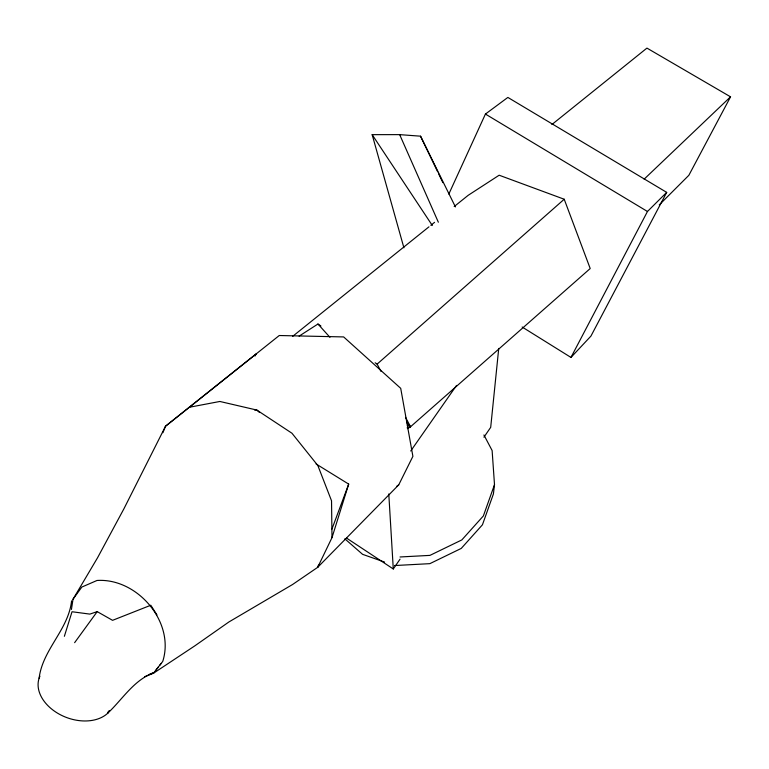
<?xml version="1.0" encoding="UTF-8"?>
<svg xmlns="http://www.w3.org/2000/svg" width="769" height="769" viewBox="0 0 769 769"><rect width="100%" height="100%" fill="white"/><g stroke="black" fill="none" stroke-linecap="round" stroke-linejoin="round"><path stroke-width="1.15" d="M498.735 348.424L490.699 427.343L483.922 437.196M483.922 434.975L492.122 450.538L494.505 484.672L493.41 493.958L482.442 524.785L461.246 548.422L429.852 563.658L394.497 565.551M71.43 609.452L73.017 599.214L97.576 557.717L123.867 508.886L165.518 426.228L279.253 335.515L343.647 336.928L400.716 388.335L412.895 456.353L398.736 484.855L317.684 567.33L292.585 584.498L228.874 621.986L194.797 645.873L153.425 673.279L144.63 676.71M71.584 600.868C68.412 629.811 42.651 649.344 39.104 678.229M64.365 636.299L72.026 611.749L89.858 614.104L97.211 611.624L112.572 620.333L150.791 605.241L156.953 614.902M318.52 565.08L317.684 567.33L331.997 537.627L348.693 484.105L316.097 463.967M494.505 484.672L483.365 515.941L461.833 539.925L429.948 555.381L400.015 556.977M331.929 529.091L348.693 484.105M162.884 432.726L165.518 426.228L256.183 353.923L255.029 356.018M448.827 194.067L485.431 114.062L507.857 97.423L666.694 192.375L590.928 336.101L570.963 357.431L522.161 327.017M108.535 711.344L107.497 713.44A39.373 27.713 20.9 0 1 59.29 714.17A39.373 27.713 20.9 0 1 39.93 676.182M570.963 357.431L647.469 211.485L666.694 192.375M551.882 124.54L646.94 48.101L730.55 96.827L688.851 175.303L659.254 204.9M109.294 710.594L107.497 713.44C122.559 699.319 133.7 680.113 153.944 672.596M346.656 538.156L393.286 568.973L400.043 559.159M410.733 450.99L456.536 385.432M73.017 599.214L81.831 587.064L96.99 580.48C137.257 577.798 175.342 622.208 162.73 661.455L153.425 673.279M74.622 642.673L97.211 611.624M156.126 669.847L158.299 667.088M159.75 665.252L161.202 663.416M644.153 179.148L730.55 96.827M375.157 362.776L377.127 364.112L564.215 199.238L590.207 268.535L410.55 426.757L407.493 428.66M292.653 336.361L428.967 226.826M430.842 225.327L434.572 222.318M454.181 206.563L468.186 195.316L499.158 175.217L564.215 199.238M396.804 486.2L398.736 484.855M299.122 336.12L317.962 324.018L320.923 326.018M149.494 674.375L152.829 673.038M407.137 427.824L410.55 426.757L405.542 417.365M189.27 407.272L219.867 401.466L256.856 410.069L291.97 433.245L317.866 465.581L331.535 500.792L331.997 537.627M403.908 247.801L372.158 134.652L399.669 134.633L420.547 136.18L455.421 206.919M254.481 409.973L256.856 410.069L259.509 412.482M384.596 562.072L362.593 554.334L344.829 538.819M407.339 425.161L410.55 426.757L406.561 422.325M485.431 114.062L647.469 211.485M317.962 324.018L329.939 337.303M372.158 134.652L432.313 225.5M377.127 364.112L381.03 371.427M420.547 136.18L437.676 171.833M438.714 173.996L442.867 182.638M399.669 134.633L438.349 222.212M388.787 493.958L393.286 568.973"/></g></svg>
